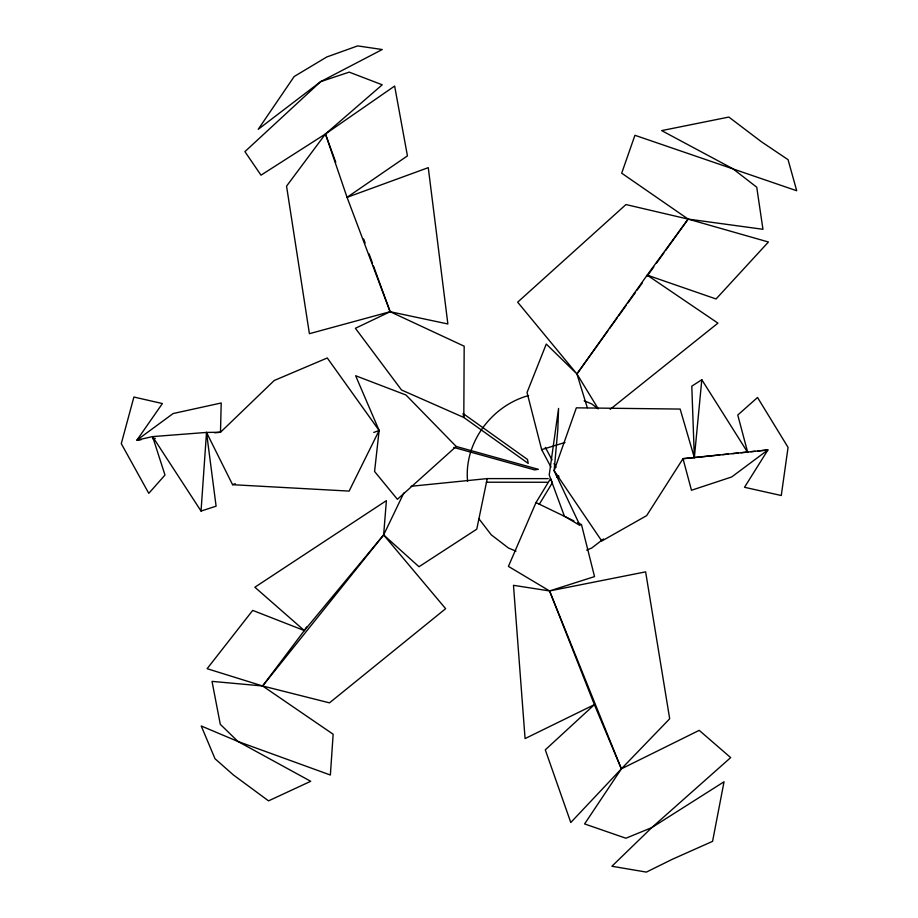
<?xml version="1.0" encoding="UTF-8"?>
<svg xmlns="http://www.w3.org/2000/svg" width="918" height="918" viewBox="0 0 918 918"><rect width="100%" height="100%" fill="white"/><g stroke="black" fill="none" stroke-linecap="round" stroke-linejoin="round"><path stroke-width="1.38" d="M201.042 511.062L152.595 436.601L164.988 475.042L148.785 493.345L121.279 443.635L133.902 397.035L162.394 403.553L136.943 440.112L152.595 436.601L206.516 432.424L216.097 506.174L201.042 511.062L206.516 432.424L220.492 432.263L274.241 380.488L327.278 357.974L379.123 430.473L374.578 471.496L397.402 499.312L456.2 446.469L538.373 469.316L534.574 469.89L453.767 447.422M694.352 457.623L701.811 379.742L691.793 386.168L694.352 457.623L683.003 458.679L646.639 515.641L601.795 541.023L554.139 470.727L557.811 429.567L558.569 408.43L549.216 474.973L564.421 516.214L580.004 525.498L554.139 470.727L576.355 407.833L680.146 409.072L694.352 457.623L767.896 449.946L744.521 487.286L781.275 495.513L788.057 447.387L757.534 397.494L737.762 415.039L747.734 452.494L701.811 379.742M548.241 478.634L487.24 478.599L476.763 529.17L418.987 566.739L383.644 534.93L386.386 500.631L254.871 587.222L304.328 630.563L262.617 685.975L212.024 681.374L220.286 724.291L237.934 741.469L310.709 781.287L268.538 800.863L233.321 774.895L215.007 758.738L201.237 725.989L237.934 741.469L330.365 775.021L333.154 734.239L262.617 685.975L207.135 668.694L252.714 610.39L304.328 630.563L383.644 534.93L403.794 493.046M539.233 504.372L552.326 482.799L550.548 478.611L535.997 502.582L508.423 566.383L549.561 590.94L621.371 768.848L584.594 823.939L625.892 838.226L651.746 827.634L724.038 781.78L712.575 841.347L672.297 859.294L646.364 872.1L611.904 866.259L651.746 827.634L730.671 757.602L699.206 730.349L621.371 768.848L570.789 822.505L545.292 749.834L594.394 704.645L549.561 590.94L513.483 585.317L525.073 738.577L594.394 704.645L621.371 768.848L669.681 718.771L645.629 571.857L549.561 590.94L594.531 576.607L581.473 524.557L577.686 522.721M456.2 446.469L406.008 395.027L355.633 375.737L379.123 430.473L349.115 491.096L232.575 484.693L206.516 432.424M304.328 630.563L306.612 626.96M607.865 330.882L576.929 373.959L587.279 407.649M609.529 328.552L617.057 318.076M618.732 315.746L626.26 305.269M627.923 302.94L635.451 292.452M637.126 290.122L642.141 283.146M647.156 276.157L653.845 266.84M656.359 263.351L663.886 252.875M665.55 250.545L688.133 219.104L762.95 229.293L756.742 187.226L732.931 168.763L661.66 130.608L728.858 117.068L761.251 141.647L788.057 159.686L796.721 190.749L634.935 135.29L621.693 173.192L688.133 219.104L768.435 242.008L716.063 298.97L647.167 275.125L576.929 373.959L598.008 408.441M610.149 409.359L717.933 323.147L647.167 275.125L688.133 219.104L625.961 204.553L517.66 302.171L576.929 373.959L546.279 344.055L527.035 392.502L541.666 449.636L550.984 467.113M603.551 538.946L591.697 548.035L586.682 550.111M528.55 395.578C491.612 405.641 463.831 442.889 467.583 481.353M232.575 484.693L235.26 483.706M373.741 432.458L379.123 430.473M541.666 449.636L564.983 442.487M719.792 454.892L683.003 458.679L691.472 490.258L731.703 476.958L767.896 449.946L757.993 450.956M722.615 454.605L728.272 454.02M732.518 453.584L738.187 452.999M741.01 452.712L746.667 452.126M750.913 451.69L755.158 451.254M411.069 486.276L487.24 478.599M141.188 439.711L136.943 440.112L173.146 413.536L221.204 402.991L220.492 432.263L214.823 432.803M152.514 438.655L155.349 438.379M556.606 477.05L558.913 476.844M486.333 482.225L547.335 482.26M556.297 475.249L558.752 475.937M584.169 400.776L591.697 403.897L598.169 408.854M516.008 551.156L508.48 548.035L491.245 534.815L478.84 518.659M535.997 502.582L573.899 520.885M545.349 447.422L552.016 459.907M554.013 463.647L556.01 467.4M335.747 162.245L325.454 133.971L382.232 84.8L349.196 72.132L320.68 81.633L258.233 129.312L294.173 76.527L326.785 56.973L357.664 45.9L382.221 49.526L320.68 81.633L244.911 151.631L260.999 175.166L325.454 133.971L394.637 86.051L407.431 155.876L347.05 197.336L390.127 311.707L464.175 346.201L463.808 417.472L528.217 463.406L527.506 459.47L463.097 413.536L463.808 417.472L401.522 390.001L355.404 328.288L390.127 311.707L447.869 323.974L428.27 167.65L347.05 197.336L325.454 133.971L286.554 186.147L309.4 333.693L390.127 311.707L373.477 265.933M363.677 239.001L365.146 243.041M369.059 253.816L372.49 263.236M383.644 534.93L262.617 685.975L329.482 702.855L445.643 608.691L383.644 534.93"/></g></svg>
